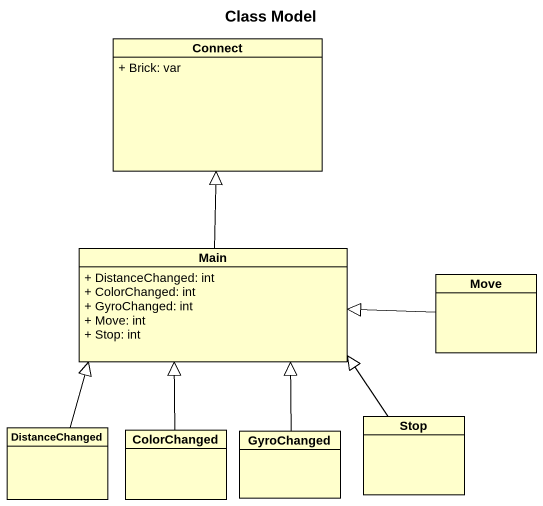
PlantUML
@startuml
title Class Model
hide circle
hide empty members
skinparam classAttributeIconSize 0
class Connect {
  + Brick: var
}
class Main {
  + DistanceChanged: int
  + ColorChanged: int
  + GyroChanged: int
  + Move: int
  + Stop: int
}
class Move
class DistanceChanged
class ColorChanged
class GyroChanged
class "Stop" as Stop_
Main -up-|> Connect
Move -left-|> Main
DistanceChanged -up-|> Main
ColorChanged -up-|> Main
GyroChanged -up-|> Main
Stop_ -up-|> Main
@enduml
